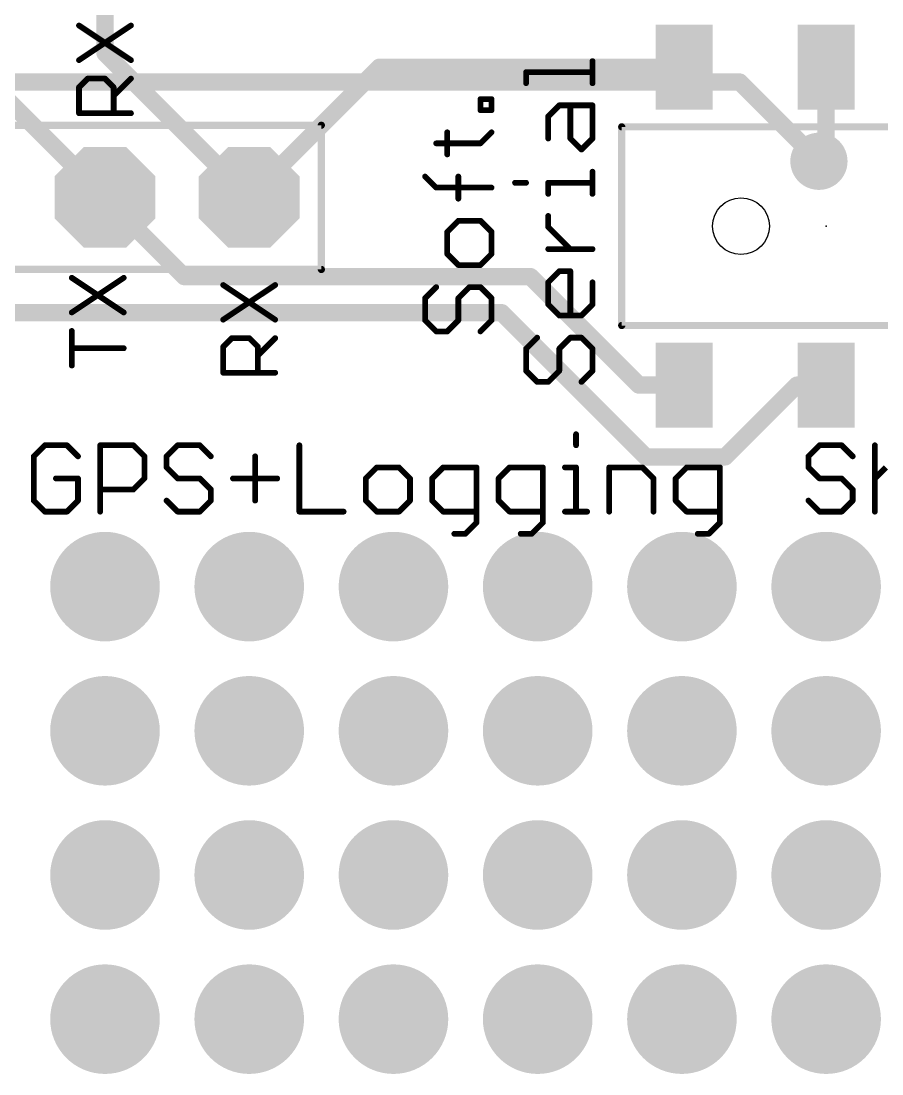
# Model space of a CAD drawing. Extents: x -4.4 to 68.7, y -2.2 to 55.1.
# Drawn here: x 44.24 to 59.4, y 26.97 to 45.52 of the extents above; entities that cross this region are included whole.
import ezdxf

# ---------------------------------------------------------------- set-up
doc = ezdxf.new("R2010")
doc.units = 0
for name, color, linetype in [('1', 12, 'CONTINUOUS'), ('16', 132, 'CONTINUOUS'), ('17', 110, 'CONTINUOUS'), ('18', 110, 'CONTINUOUS'), ('20', 53, 'CONTINUOUS'), ('21', 40, 'CONTINUOUS'), ('23', 53, 'CONTINUOUS'), ('51', 253, 'CONTINUOUS')]:
    doc.layers.add(name, color=color, linetype=linetype)

# ---------------------------------------------------------------- blocks, each defined once
blk = doc.blocks.new('RECT')
blk.add_solid([(-0.5, -0.5), (0.5, -0.5), (-0.5, 0.5), (0.5, 0.5)])
blk = doc.blocks.new('OCTAGONP')
at = {"const_width": 0.5}
blk.add_lwpolyline([(-0.25, -0.1036), (-0.25, 0.1036), (-0.1036, 0.25), (0.1036, 0.25), (0.25, 0.1036), (0.25, -0.1036), (0.1036, -0.25), (-0.1036, -0.25), (-0.25, -0.1036), (-0.25, 0.1036)], dxfattribs=at)
blk = doc.blocks.new('ROUNDV')
at = {"const_width": 0.5}
blk.add_lwpolyline([(0, -0.25, 1), (0, 0.25, 1), (0, -0.25)], format="xyb", dxfattribs=at)

msp = doc.modelspace()

# ---------------------------------------------------------------- linework, layer by layer
at = {"layer": '1', "const_width": 0.3048}
for points in [[(45.72, 44.958), (45.72, 46.99)], [(45.72, 42.418), (41.656, 46.482)], [(48.26, 42.418), (45.72, 44.958)], [(48.26, 42.418), (50.552, 44.71)], [(50.552, 44.71), (55.92, 44.71)], [(58.42, 43.18), (58.42, 44.71)], [(58.293, 43.053), (58.42, 43.18)], [(45.72, 42.418), (47.117, 41.021)], [(47.117, 41.021), (53.213, 41.021)], [(55.124, 39.11), (53.213, 41.021)], [(27.051, 40.386), (52.705, 40.386)], [(52.705, 40.386), (55.245, 37.846)], [(55.92, 39.11), (55.124, 39.11)], [(56.642, 37.846), (57.906, 39.11)], [(57.906, 39.11), (58.42, 39.11)], [(55.245, 37.846), (56.642, 37.846)]]:
    msp.add_lwpolyline(points, dxfattribs=at)
at = {"layer": '1', "const_width": 0.1524}
for points in [[(45.7739, 45.0119, 1), (45.6661, 44.9041)], [(45.6438, 44.958, 1), (45.7962, 44.958)], [(50.552, 44.7862, 1), (50.552, 44.6338)], [(50.6059, 44.6561, 1), (50.4981, 44.7639)], [(55.92, 44.6338, 1), (55.92, 44.7862)], [(58.4962, 44.71, 1), (58.3438, 44.71)], [(58.3438, 43.18, 1), (58.4962, 43.18)], [(58.4739, 43.1261, 1), (58.3661, 43.2339)], [(58.2391, 43.1069, 1), (58.3469, 42.9991)], [(45.7739, 42.4719, 1), (45.6661, 42.3641)], [(45.6661, 42.3641, 1), (45.7739, 42.4719)], [(48.2061, 42.4719, 1), (48.3139, 42.3641)], [(48.2061, 42.3641, 1), (48.3139, 42.4719)], [(47.117, 41.0972, 1), (47.117, 40.9448)], [(47.0631, 40.9671, 1), (47.1709, 41.0749)], [(53.2669, 41.0749, 1), (53.1591, 40.9671)], [(53.213, 40.9448, 1), (53.213, 41.0972)], [(52.7589, 40.4399, 1), (52.6511, 40.3321)], [(52.705, 40.3098, 1), (52.705, 40.4622)], [(55.124, 39.1862, 1), (55.124, 39.0338)], [(55.0701, 39.0561, 1), (55.1779, 39.1639)], [(55.92, 39.0338, 1), (55.92, 39.1862)], [(57.906, 39.1862, 1), (57.906, 39.0338)], [(57.9599, 39.0561, 1), (57.8521, 39.1639)], [(58.42, 39.0338, 1), (58.42, 39.1862)], [(55.245, 37.9222, 1), (55.245, 37.7698)], [(55.1911, 37.7921, 1), (55.2989, 37.8999)], [(56.5881, 37.8999, 1), (56.6959, 37.7921)], [(56.642, 37.7698, 1), (56.642, 37.9222)]]:
    msp.add_lwpolyline(points, format="xyb", dxfattribs=at)
at = {"layer": '16', "const_width": 0.3048}
for points in [[(34.29, 44.45), (56.896, 44.45)], [(56.896, 44.45), (58.293, 43.053)]]:
    msp.add_lwpolyline(points, dxfattribs=at)
at = {"layer": '16', "const_width": 0.1524}
for points in [[(56.9499, 44.5039, 1), (56.8421, 44.3961)], [(56.896, 44.3738, 1), (56.896, 44.5262)], [(58.2391, 42.9991, 1), (58.3469, 43.1069)]]:
    msp.add_lwpolyline(points, format="xyb", dxfattribs=at)
at = {"layer": '20'}
msp.add_circle((56.92, 41.91), 0.5, dxfattribs=at)
at = {"layer": '21'}
for points, const_width in [([(45.262, 44.8353), (46.1772, 45.4454)], 0.1016), ([(45.262, 45.4454), (46.1772, 44.8353)], 0.1016), ([(54.3052, 44.4291), (54.3052, 44.8189)], 0.1016), ([(45.262, 44.3574), (45.4146, 44.5099)], 0.1016), ([(45.4146, 44.5099), (45.7196, 44.5099)], 0.1016), ([(45.7196, 44.5099), (45.8721, 44.3574)], 0.1016), ([(45.8721, 44.2048), (46.1772, 44.5099)], 0.1016), ([(53.1358, 44.4291), (53.1358, 44.624)], 0.1016), ([(53.1358, 44.624), (54.3052, 44.624)], 0.1016), ([(45.262, 43.8998), (45.262, 44.3574)], 0.1016), ([(45.8721, 44.3574), (45.8721, 43.8998)], 0.1016), ([(52.3323, 43.9538), (52.3323, 44.1487)], 0.1016), ([(52.3323, 44.1487), (52.5272, 44.1487)], 0.1016), ([(52.5272, 44.1487), (52.5272, 43.9538)], 0.1016), ([(52.5272, 43.9538), (52.3323, 43.9538)], 0.1016), ([(53.5256, 43.8444), (53.7205, 44.0393)], 0.1016), ([(53.7205, 44.0393), (54.3052, 44.0393)], 0.1016), ([(53.9154, 43.4546), (53.9154, 44.0393)], 0.1016), ([(54.3052, 44.0393), (54.3052, 43.4546)], 0.1016), ([(46.1772, 43.8998), (45.262, 43.8998)], 0.1016), ([(53.5256, 43.4546), (53.5256, 43.8444)], 0.1016), ([(34.29, 43.688), (49.53, 43.688)], 0.127), ([(49.53, 43.688), (49.53, 41.148)], 0.127), ([(51.7476, 43.1742), (51.7476, 43.564)], 0.1016), ([(52.3323, 43.3691), (52.5272, 43.564)], 0.1016), ([(54.82, 40.16), (54.82, 43.66)], 0.127), ([(54.82, 43.66), (62.02, 43.66)], 0.127), ([(51.5527, 43.3691), (52.3323, 43.3691)], 0.1016), ([(54.1103, 43.2597), (53.9154, 43.4546)], 0.1016), ([(54.3052, 43.4546), (54.1103, 43.2597)], 0.1016), ([(54.3052, 42.4801), (54.3052, 42.8699)], 0.1016), ([(51.5527, 42.5895), (51.3578, 42.7844)], 0.1016), ([(51.9425, 42.3946), (51.9425, 42.7844)], 0.1016), ([(52.9409, 42.675), (53.1358, 42.675)], 0.1016), ([(53.5256, 42.4801), (53.5256, 42.675)], 0.1016), ([(53.5256, 42.675), (54.3052, 42.675)], 0.1016), ([(52.5272, 42.5895), (51.5527, 42.5895)], 0.1016), ([(53.5256, 41.8954), (53.5256, 42.0903)], 0.1016), ([(51.9425, 42.0048), (51.7476, 41.8099)], 0.1016), ([(52.3323, 42.0048), (51.9425, 42.0048)], 0.1016), ([(52.5272, 41.8099), (52.3323, 42.0048)], 0.1016), ([(53.9154, 41.5056), (53.5256, 41.8954)], 0.1016), ([(51.7476, 41.8099), (51.7476, 41.4201)], 0.1016), ([(52.5272, 41.4201), (52.5272, 41.8099)], 0.1016), ([(54.3052, 41.5056), (53.5256, 41.5056)], 0.1016), ([(51.7476, 41.4201), (51.9425, 41.2252)], 0.1016), ([(52.3323, 41.2252), (52.5272, 41.4201)], 0.1016), ([(49.53, 41.148), (34.29, 41.148)], 0.127), ([(51.9425, 41.2252), (52.3323, 41.2252)], 0.1016), ([(45.135, 40.3903), (46.0502, 41.0004)], 0.1016), ([(45.135, 41.0004), (46.0502, 40.3903)], 0.1016), ([(53.5256, 40.9209), (53.7205, 41.1158)], 0.1016), ([(53.7205, 41.1158), (53.9154, 41.1158)], 0.1016), ([(53.9154, 41.1158), (53.9154, 40.3362)], 0.1016), ([(47.802, 40.2633), (48.7172, 40.8734)], 0.1016), ([(47.802, 40.8734), (48.7172, 40.2633)], 0.1016), ([(51.5527, 40.8354), (51.3578, 40.6405)], 0.1016), ([(51.9425, 40.6405), (52.1374, 40.8354)], 0.1016), ([(52.1374, 40.8354), (52.3323, 40.8354)], 0.1016), ([(52.3323, 40.8354), (52.5272, 40.6405)], 0.1016), ([(53.5256, 40.5311), (53.5256, 40.9209)], 0.1016), ([(54.3052, 40.9209), (54.3052, 40.5311)], 0.1016), ([(51.3578, 40.6405), (51.3578, 40.2507)], 0.1016), ([(51.9425, 40.2507), (51.9425, 40.6405)], 0.1016), ([(52.5272, 40.6405), (52.5272, 40.2507)], 0.1016), ([(53.7205, 40.3362), (53.5256, 40.5311)], 0.1016), ([(54.3052, 40.5311), (54.1103, 40.3362)], 0.1016), ([(51.3578, 40.2507), (51.5527, 40.0558)], 0.1016), ([(51.7476, 40.0558), (51.9425, 40.2507)], 0.1016), ([(52.5272, 40.2507), (52.3323, 40.0558)], 0.1016), ([(54.1103, 40.3362), (53.7205, 40.3362)], 0.1016), ([(45.135, 39.4548), (45.135, 40.0649)], 0.1016), ([(51.5527, 40.0558), (51.7476, 40.0558)], 0.1016), ([(62.02, 40.16), (54.82, 40.16)], 0.127), ([(47.802, 39.7854), (47.9546, 39.9379)], 0.1016), ([(47.9546, 39.9379), (48.2596, 39.9379)], 0.1016), ([(48.2596, 39.9379), (48.4121, 39.7854)], 0.1016), ([(48.4121, 39.6328), (48.7172, 39.9379)], 0.1016), ([(53.3307, 39.9464), (53.1358, 39.7515)], 0.1016), ([(53.7205, 39.7515), (53.9154, 39.9464)], 0.1016), ([(53.9154, 39.9464), (54.1103, 39.9464)], 0.1016), ([(54.1103, 39.9464), (54.3052, 39.7515)], 0.1016), ([(46.0502, 39.7598), (45.135, 39.7598)], 0.1016), ([(47.802, 39.3278), (47.802, 39.7854)], 0.1016), ([(48.4121, 39.7854), (48.4121, 39.3278)], 0.1016), ([(53.1358, 39.7515), (53.1358, 39.3617)], 0.1016), ([(53.7205, 39.3617), (53.7205, 39.7515)], 0.1016), ([(54.3052, 39.7515), (54.3052, 39.3617)], 0.1016), ([(48.7172, 39.3278), (47.802, 39.3278)], 0.1016), ([(53.1358, 39.3617), (53.3307, 39.1668)], 0.1016), ([(53.5256, 39.1668), (53.7205, 39.3617)], 0.1016), ([(54.3052, 39.3617), (54.1103, 39.1668)], 0.1016), ([(53.3307, 39.1668), (53.5256, 39.1668)], 0.1016), ([(54.0155, 38.2451), (54.0155, 38.0502)], 0.1016), ([(44.6603, 38.0502), (44.4654, 37.8553)], 0.1016), ([(45.0501, 38.0502), (44.6603, 38.0502)], 0.1016), ([(45.245, 37.8553), (45.0501, 38.0502)], 0.1016), ([(45.6348, 36.8808), (45.6348, 38.0502)], 0.1016), ([(45.6348, 38.0502), (46.2195, 38.0502)], 0.1016), ([(46.2195, 38.0502), (46.4144, 37.8553)], 0.1016), ([(46.9991, 38.0502), (46.8042, 37.8553)], 0.1016), ([(47.3889, 38.0502), (46.9991, 38.0502)], 0.1016), ([(47.5838, 37.8553), (47.3889, 38.0502)], 0.1016), ([(49.143, 38.0502), (49.143, 36.8808)], 0.1016), ([(58.3033, 38.0502), (58.1084, 37.8553)], 0.1016), ([(58.6931, 38.0502), (58.3033, 38.0502)], 0.1016), ([(58.888, 37.8553), (58.6931, 38.0502)], 0.1016), ([(59.2778, 38.0502), (59.2778, 36.8808)], 0.1016), ([(44.4654, 37.8553), (44.4654, 37.0757)], 0.1016), ([(46.4144, 37.8553), (46.4144, 37.4655)], 0.1016), ([(46.8042, 37.8553), (46.8042, 37.6604)], 0.1016), ([(48.3634, 37.8553), (48.3634, 37.0757)], 0.1016), ([(58.1084, 37.8553), (58.1084, 37.6604)], 0.1016), ([(46.8042, 37.6604), (46.9991, 37.4655)], 0.1016), ([(50.5073, 37.6604), (50.3124, 37.4655)], 0.1016), ([(50.8971, 37.6604), (50.5073, 37.6604)], 0.1016), ([(51.092, 37.4655), (50.8971, 37.6604)], 0.1016), ([(51.6767, 37.6604), (51.4818, 37.4655)], 0.1016), ([(52.2614, 37.6604), (51.6767, 37.6604)], 0.1016), ([(52.2614, 36.6859), (52.2614, 37.6604)], 0.1016), ([(52.8461, 37.6604), (52.6512, 37.4655)], 0.1016), ([(53.4308, 37.6604), (52.8461, 37.6604)], 0.1016), ([(53.4308, 36.6859), (53.4308, 37.6604)], 0.1016), ([(53.8206, 37.6604), (54.0155, 37.6604)], 0.1016), ([(54.0155, 37.6604), (54.0155, 36.8808)], 0.1016), ([(54.6002, 36.8808), (54.6002, 37.6604)], 0.1016), ([(54.6002, 37.6604), (55.1849, 37.6604)], 0.1016), ([(55.1849, 37.6604), (55.3798, 37.4655)], 0.1016), ([(55.9645, 37.6604), (55.7696, 37.4655)], 0.1016), ([(56.5492, 37.6604), (55.9645, 37.6604)], 0.1016), ([(56.5492, 36.6859), (56.5492, 37.6604)], 0.1016), ([(58.1084, 37.6604), (58.3033, 37.4655)], 0.1016), ([(59.2778, 37.4655), (59.4727, 37.6604)], 0.1016), ([(45.245, 37.4655), (44.8552, 37.4655)], 0.1016), ([(45.245, 37.0757), (45.245, 37.4655)], 0.1016), ([(46.4144, 37.4655), (46.2195, 37.2706)], 0.1016), ([(46.9991, 37.4655), (47.3889, 37.4655)], 0.1016), ([(47.3889, 37.4655), (47.5838, 37.2706)], 0.1016), ([(47.9736, 37.4655), (48.7532, 37.4655)], 0.1016), ([(50.3124, 37.4655), (50.3124, 37.0757)], 0.1016), ([(51.092, 37.0757), (51.092, 37.4655)], 0.1016), ([(51.4818, 37.4655), (51.4818, 37.0757)], 0.1016), ([(52.6512, 37.4655), (52.6512, 37.0757)], 0.1016), ([(55.3798, 37.4655), (55.3798, 36.8808)], 0.1016), ([(55.7696, 37.4655), (55.7696, 37.0757)], 0.1016), ([(58.3033, 37.4655), (58.6931, 37.4655)], 0.1016), ([(58.6931, 37.4655), (58.888, 37.2706)], 0.1016), ([(46.2195, 37.2706), (45.6348, 37.2706)], 0.1016), ([(47.5838, 37.2706), (47.5838, 37.0757)], 0.1016), ([(58.888, 37.2706), (58.888, 37.0757)], 0.1016), ([(44.4654, 37.0757), (44.6603, 36.8808)], 0.1016), ([(45.0501, 36.8808), (45.245, 37.0757)], 0.1016), ([(46.9991, 36.8808), (46.8042, 37.0757)], 0.1016), ([(47.5838, 37.0757), (47.3889, 36.8808)], 0.1016), ([(50.3124, 37.0757), (50.5073, 36.8808)], 0.1016), ([(50.8971, 36.8808), (51.092, 37.0757)], 0.1016), ([(51.4818, 37.0757), (51.6767, 36.8808)], 0.1016), ([(52.6512, 37.0757), (52.8461, 36.8808)], 0.1016), ([(55.7696, 37.0757), (55.9645, 36.8808)], 0.1016), ([(58.3033, 36.8808), (58.1084, 37.0757)], 0.1016), ([(58.888, 37.0757), (58.6931, 36.8808)], 0.1016), ([(44.6603, 36.8808), (45.0501, 36.8808)], 0.1016), ([(47.3889, 36.8808), (46.9991, 36.8808)], 0.1016), ([(49.143, 36.8808), (49.9226, 36.8808)], 0.1016), ([(50.5073, 36.8808), (50.8971, 36.8808)], 0.1016), ([(51.6767, 36.8808), (52.2614, 36.8808)], 0.1016), ([(52.8461, 36.8808), (53.4308, 36.8808)], 0.1016), ([(53.8206, 36.8808), (54.2104, 36.8808)], 0.1016), ([(55.9645, 36.8808), (56.5492, 36.8808)], 0.1016), ([(58.6931, 36.8808), (58.3033, 36.8808)], 0.1016), ([(52.0665, 36.491), (52.2614, 36.6859)], 0.1016), ([(53.2359, 36.491), (53.4308, 36.6859)], 0.1016), ([(56.3543, 36.491), (56.5492, 36.6859)], 0.1016), ([(51.8716, 36.491), (52.0665, 36.491)], 0.1016), ([(53.041, 36.491), (53.2359, 36.491)], 0.1016), ([(56.1594, 36.491), (56.3543, 36.491)], 0.1016)]:
    msp.add_lwpolyline(points, dxfattribs=dict(at, const_width=const_width))
for points, const_width in [([(45.2761, 45.4665, 1), (45.2479, 45.4243)], 0.0508), ([(46.1913, 45.4243, 1), (46.1631, 45.4665)], 0.0508), ([(45.2479, 44.8564, 1), (45.2761, 44.8141)], 0.0508), ([(46.1631, 44.8141, 1), (46.1913, 44.8564)], 0.0508), ([(54.3306, 44.8189, 1), (54.2798, 44.8189)], 0.0508), ([(45.4146, 44.5353, 1), (45.4146, 44.4845)], 0.0508), ([(45.4325, 44.4919, 1), (45.3966, 44.5278)], 0.0508), ([(45.7376, 44.5278, 1), (45.7016, 44.4919)], 0.0508), ([(45.7196, 44.4845, 1), (45.7196, 44.5353)], 0.0508), ([(46.1952, 44.4919, 1), (46.1592, 44.5278)], 0.0508), ([(53.1612, 44.624, 1), (53.1104, 44.624)], 0.0508), ([(53.1358, 44.6494, 1), (53.1358, 44.5986)], 0.0508), ([(54.3052, 44.5986, 1), (54.3052, 44.6494)], 0.0508), ([(45.2874, 44.3574, 1), (45.2366, 44.3574)], 0.0508), ([(45.2441, 44.3753, 1), (45.28, 44.3394)], 0.0508), ([(45.8975, 44.3574, 1), (45.8467, 44.3574)], 0.0508), ([(45.8542, 44.3394, 1), (45.8901, 44.3753)], 0.0508), ([(53.1104, 44.4291, 1), (53.1612, 44.4291)], 0.0508), ([(54.2798, 44.4291, 1), (54.3306, 44.4291)], 0.0508), ([(45.8542, 44.2228, 1), (45.8901, 44.1869)], 0.0508), ([(52.3577, 44.1487, 1), (52.3069, 44.1487)], 0.0508), ([(52.3323, 44.1741, 1), (52.3323, 44.1233)], 0.0508), ([(52.5526, 44.1487, 1), (52.5018, 44.1487)], 0.0508), ([(52.5272, 44.1233, 1), (52.5272, 44.1741)], 0.0508), ([(52.3323, 43.9792, 1), (52.3323, 43.9284)], 0.0508), ([(52.3069, 43.9538, 1), (52.3577, 43.9538)], 0.0508), ([(52.5018, 43.9538, 1), (52.5526, 43.9538)], 0.0508), ([(52.5272, 43.9284, 1), (52.5272, 43.9792)], 0.0508), ([(53.7205, 44.0647, 1), (53.7205, 44.0139)], 0.0508), ([(53.7385, 44.0213, 1), (53.7025, 44.0572)], 0.0508), ([(53.9408, 44.0393, 1), (53.89, 44.0393)], 0.0508), ([(54.3306, 44.0393, 1), (54.2798, 44.0393)], 0.0508), ([(54.3052, 44.0139, 1), (54.3052, 44.0647)], 0.0508), ([(45.262, 43.9252, 1), (45.262, 43.8744)], 0.0508), ([(45.2366, 43.8998, 1), (45.2874, 43.8998)], 0.0508), ([(45.8467, 43.8998, 1), (45.8975, 43.8998)], 0.0508), ([(46.1772, 43.8744, 1), (46.1772, 43.9252)], 0.0508), ([(53.551, 43.8444, 1), (53.5002, 43.8444)], 0.0508), ([(53.5076, 43.8623, 1), (53.5436, 43.8264)], 0.0508), ([(49.5618, 43.688, 1), (49.4982, 43.688)], 0.0635), ([(49.53, 43.6563, 1), (49.53, 43.7198)], 0.0635), ([(51.773, 43.564, 1), (51.7222, 43.564)], 0.0508), ([(52.5452, 43.546, 1), (52.5092, 43.5819)], 0.0508), ([(54.82, 43.6918, 1), (54.82, 43.6283)], 0.0635), ([(54.8518, 43.66, 1), (54.7882, 43.66)], 0.0635), ([(51.5527, 43.3945, 1), (51.5527, 43.3437)], 0.0508), ([(52.3143, 43.387, 1), (52.3503, 43.3511)], 0.0508), ([(52.3323, 43.3437, 1), (52.3323, 43.3945)], 0.0508), ([(53.5002, 43.4546, 1), (53.551, 43.4546)], 0.0508), ([(53.9334, 43.4725, 1), (53.8974, 43.4366)], 0.0508), ([(53.89, 43.4546, 1), (53.9408, 43.4546)], 0.0508), ([(54.2798, 43.4546, 1), (54.3306, 43.4546)], 0.0508), ([(54.3232, 43.4366, 1), (54.2872, 43.4725)], 0.0508), ([(54.0923, 43.2776, 1), (54.1283, 43.2417)], 0.0508), ([(54.0923, 43.2417, 1), (54.1283, 43.2776)], 0.0508), ([(51.7222, 43.1742, 1), (51.773, 43.1742)], 0.0508), ([(54.3306, 42.8699, 1), (54.2798, 42.8699)], 0.0508), ([(51.3758, 42.8024, 1), (51.3398, 42.7664)], 0.0508), ([(51.9679, 42.7844, 1), (51.9171, 42.7844)], 0.0508), ([(52.9409, 42.7004, 1), (52.9409, 42.6496)], 0.0508), ([(53.1358, 42.6496, 1), (53.1358, 42.7004)], 0.0508), ([(53.551, 42.675, 1), (53.5002, 42.675)], 0.0508), ([(53.5256, 42.7004, 1), (53.5256, 42.6496)], 0.0508), ([(54.3052, 42.6496, 1), (54.3052, 42.7004)], 0.0508), ([(51.5527, 42.6149, 1), (51.5527, 42.5641)], 0.0508), ([(51.5347, 42.5715, 1), (51.5707, 42.6075)], 0.0508), ([(52.5272, 42.5641, 1), (52.5272, 42.6149)], 0.0508), ([(53.5002, 42.4801, 1), (53.551, 42.4801)], 0.0508), ([(54.2798, 42.4801, 1), (54.3306, 42.4801)], 0.0508), ([(51.9171, 42.3946, 1), (51.9679, 42.3946)], 0.0508), ([(53.551, 42.0903, 1), (53.5002, 42.0903)], 0.0508), ([(51.9425, 42.0302, 1), (51.9425, 41.9794)], 0.0508), ([(51.9605, 41.9868, 1), (51.9245, 42.0228)], 0.0508), ([(52.3503, 42.0228, 1), (52.3143, 41.9868)], 0.0508), ([(52.3323, 41.9794, 1), (52.3323, 42.0302)], 0.0508), ([(53.5436, 41.9134, 1), (53.5076, 41.8774)], 0.0508), ([(53.5002, 41.8954, 1), (53.551, 41.8954)], 0.0508), ([(51.7296, 41.8279, 1), (51.7656, 41.7919)], 0.0508), ([(51.773, 41.8099, 1), (51.7222, 41.8099)], 0.0508), ([(52.5526, 41.8099, 1), (52.5018, 41.8099)], 0.0508), ([(52.5092, 41.7919, 1), (52.5452, 41.8279)], 0.0508), ([(53.5256, 41.531, 1), (53.5256, 41.4802)], 0.0508), ([(54.3052, 41.4802, 1), (54.3052, 41.531)], 0.0508), ([(51.7656, 41.4381, 1), (51.7296, 41.4021)], 0.0508), ([(51.7222, 41.4201, 1), (51.773, 41.4201)], 0.0508), ([(52.5018, 41.4201, 1), (52.5526, 41.4201)], 0.0508), ([(52.5452, 41.4021, 1), (52.5092, 41.4381)], 0.0508), ([(53.8974, 41.4876, 1), (53.9334, 41.5236)], 0.0508), ([(49.4982, 41.148, 1), (49.5618, 41.148)], 0.0635), ([(49.53, 41.1163, 1), (49.53, 41.1798)], 0.0635), ([(51.9425, 41.2506, 1), (51.9425, 41.1998)], 0.0508), ([(51.9245, 41.2072, 1), (51.9605, 41.2432)], 0.0508), ([(52.3143, 41.2432, 1), (52.3503, 41.2072)], 0.0508), ([(52.3323, 41.1998, 1), (52.3323, 41.2506)], 0.0508), ([(45.1491, 41.0215, 1), (45.1209, 40.9793)], 0.0508), ([(46.0643, 40.9793, 1), (46.0361, 41.0215)], 0.0508), ([(53.7205, 41.1412, 1), (53.7205, 41.0904)], 0.0508), ([(53.7385, 41.0978, 1), (53.7025, 41.1338)], 0.0508), ([(53.9408, 41.1158, 1), (53.89, 41.1158)], 0.0508), ([(53.9154, 41.0904, 1), (53.9154, 41.1412)], 0.0508), ([(47.8161, 40.8945, 1), (47.7879, 40.8523)], 0.0508), ([(48.7313, 40.8523, 1), (48.7031, 40.8945)], 0.0508), ([(51.5707, 40.8174, 1), (51.5347, 40.8534)], 0.0508), ([(52.1374, 40.8608, 1), (52.1374, 40.81)], 0.0508), ([(52.1554, 40.8174, 1), (52.1194, 40.8534)], 0.0508), ([(52.3503, 40.8534, 1), (52.3143, 40.8174)], 0.0508), ([(52.3323, 40.81, 1), (52.3323, 40.8608)], 0.0508), ([(53.5076, 40.9389, 1), (53.5436, 40.9029)], 0.0508), ([(53.551, 40.9209, 1), (53.5002, 40.9209)], 0.0508), ([(54.3306, 40.9209, 1), (54.2798, 40.9209)], 0.0508), ([(51.3398, 40.6585, 1), (51.3758, 40.6225)], 0.0508), ([(51.3832, 40.6405, 1), (51.3324, 40.6405)], 0.0508), ([(51.9245, 40.6585, 1), (51.9605, 40.6225)], 0.0508), ([(51.9679, 40.6405, 1), (51.9171, 40.6405)], 0.0508), ([(52.5526, 40.6405, 1), (52.5018, 40.6405)], 0.0508), ([(52.5092, 40.6225, 1), (52.5452, 40.6585)], 0.0508), ([(45.1209, 40.4114, 1), (45.1491, 40.3691)], 0.0508), ([(46.0361, 40.3691, 1), (46.0643, 40.4114)], 0.0508), ([(53.5436, 40.5491, 1), (53.5076, 40.5131)], 0.0508), ([(53.5002, 40.5311, 1), (53.551, 40.5311)], 0.0508), ([(54.2798, 40.5311, 1), (54.3306, 40.5311)], 0.0508), ([(54.3232, 40.5131, 1), (54.2872, 40.5491)], 0.0508), ([(47.7879, 40.2844, 1), (47.8161, 40.2421)], 0.0508), ([(48.7031, 40.2421, 1), (48.7313, 40.2844)], 0.0508), ([(51.3758, 40.2687, 1), (51.3398, 40.2327)], 0.0508), ([(51.3324, 40.2507, 1), (51.3832, 40.2507)], 0.0508), ([(51.9171, 40.2507, 1), (51.9679, 40.2507)], 0.0508), ([(51.9605, 40.2327, 1), (51.9245, 40.2687)], 0.0508), ([(52.5018, 40.2507, 1), (52.5526, 40.2507)], 0.0508), ([(52.5452, 40.2327, 1), (52.5092, 40.2687)], 0.0508), ([(53.7205, 40.3616, 1), (53.7205, 40.3108)], 0.0508), ([(53.7025, 40.3182, 1), (53.7385, 40.3542)], 0.0508), ([(53.89, 40.3362, 1), (53.9408, 40.3362)], 0.0508), ([(54.0923, 40.3542, 1), (54.1283, 40.3182)], 0.0508), ([(54.1103, 40.3108, 1), (54.1103, 40.3616)], 0.0508), ([(45.1604, 40.0649, 1), (45.1096, 40.0649)], 0.0508), ([(51.5527, 40.0812, 1), (51.5527, 40.0304)], 0.0508), ([(51.5347, 40.0378, 1), (51.5707, 40.0738)], 0.0508), ([(51.7296, 40.0738, 1), (51.7656, 40.0378)], 0.0508), ([(51.7476, 40.0304, 1), (51.7476, 40.0812)], 0.0508), ([(52.3143, 40.0738, 1), (52.3503, 40.0378)], 0.0508), ([(54.82, 40.1918, 1), (54.82, 40.1283)], 0.0635), ([(54.7882, 40.16, 1), (54.8518, 40.16)], 0.0635), ([(47.9546, 39.9633, 1), (47.9546, 39.9125)], 0.0508), ([(47.9725, 39.9199, 1), (47.9366, 39.9558)], 0.0508), ([(48.2776, 39.9558, 1), (48.2416, 39.9199)], 0.0508), ([(48.2596, 39.9125, 1), (48.2596, 39.9633)], 0.0508), ([(48.7352, 39.9199, 1), (48.6992, 39.9558)], 0.0508), ([(53.3487, 39.9284, 1), (53.3127, 39.9644)], 0.0508), ([(53.9154, 39.9718, 1), (53.9154, 39.921)], 0.0508), ([(53.9334, 39.9284, 1), (53.8974, 39.9644)], 0.0508), ([(54.1283, 39.9644, 1), (54.0923, 39.9284)], 0.0508), ([(54.1103, 39.921, 1), (54.1103, 39.9718)], 0.0508), ([(45.135, 39.7852, 1), (45.135, 39.7344)], 0.0508), ([(46.0502, 39.7344, 1), (46.0502, 39.7852)], 0.0508), ([(47.8274, 39.7854, 1), (47.7766, 39.7854)], 0.0508), ([(47.7841, 39.8033, 1), (47.82, 39.7674)], 0.0508), ([(48.4375, 39.7854, 1), (48.3867, 39.7854)], 0.0508), ([(48.3942, 39.7674, 1), (48.4301, 39.8033)], 0.0508), ([(53.1178, 39.7695, 1), (53.1538, 39.7335)], 0.0508), ([(53.1612, 39.7515, 1), (53.1104, 39.7515)], 0.0508), ([(53.7025, 39.7695, 1), (53.7385, 39.7335)], 0.0508), ([(53.7459, 39.7515, 1), (53.6951, 39.7515)], 0.0508), ([(54.3306, 39.7515, 1), (54.2798, 39.7515)], 0.0508), ([(54.2872, 39.7335, 1), (54.3232, 39.7695)], 0.0508), ([(48.3942, 39.6508, 1), (48.4301, 39.6149)], 0.0508), ([(45.1096, 39.4548, 1), (45.1604, 39.4548)], 0.0508), ([(47.802, 39.3532, 1), (47.802, 39.3024)], 0.0508), ([(47.7766, 39.3278, 1), (47.8274, 39.3278)], 0.0508), ([(48.3867, 39.3278, 1), (48.4375, 39.3278)], 0.0508), ([(48.7172, 39.3024, 1), (48.7172, 39.3532)], 0.0508), ([(53.1538, 39.3797, 1), (53.1178, 39.3437)], 0.0508), ([(53.1104, 39.3617, 1), (53.1612, 39.3617)], 0.0508), ([(53.6951, 39.3617, 1), (53.7459, 39.3617)], 0.0508), ([(53.7385, 39.3437, 1), (53.7025, 39.3797)], 0.0508), ([(54.2798, 39.3617, 1), (54.3306, 39.3617)], 0.0508), ([(54.3232, 39.3437, 1), (54.2872, 39.3797)], 0.0508), ([(53.3307, 39.1922, 1), (53.3307, 39.1414)], 0.0508), ([(53.3127, 39.1488, 1), (53.3487, 39.1848)], 0.0508), ([(53.5076, 39.1848, 1), (53.5436, 39.1488)], 0.0508), ([(53.5256, 39.1414, 1), (53.5256, 39.1922)], 0.0508), ([(54.0923, 39.1848, 1), (54.1283, 39.1488)], 0.0508), ([(54.0409, 38.2451, 1), (53.9901, 38.2451)], 0.0508), ([(44.6603, 38.0756, 1), (44.6603, 38.0248)], 0.0508), ([(44.6783, 38.0322, 1), (44.6424, 38.0682)], 0.0508), ([(45.0681, 38.0682, 1), (45.0322, 38.0322)], 0.0508), ([(45.0501, 38.0248, 1), (45.0501, 38.0756)], 0.0508), ([(45.6602, 38.0502, 1), (45.6094, 38.0502)], 0.0508), ([(45.6348, 38.0756, 1), (45.6348, 38.0248)], 0.0508), ([(46.2375, 38.0682, 1), (46.2016, 38.0322)], 0.0508), ([(46.2195, 38.0248, 1), (46.2195, 38.0756)], 0.0508), ([(46.9991, 38.0756, 1), (46.9991, 38.0248)], 0.0508), ([(47.0171, 38.0322, 1), (46.9812, 38.0682)], 0.0508), ([(47.4069, 38.0682, 1), (47.371, 38.0322)], 0.0508), ([(47.3889, 38.0248, 1), (47.3889, 38.0756)], 0.0508), ([(49.1684, 38.0502, 1), (49.1176, 38.0502)], 0.0508), ([(53.9901, 38.0502, 1), (54.0409, 38.0502)], 0.0508), ([(58.3033, 38.0756, 1), (58.3033, 38.0248)], 0.0508), ([(58.3213, 38.0322, 1), (58.2853, 38.0682)], 0.0508), ([(58.7111, 38.0682, 1), (58.6751, 38.0322)], 0.0508), ([(58.6931, 38.0248, 1), (58.6931, 38.0756)], 0.0508), ([(59.3032, 38.0502, 1), (59.2524, 38.0502)], 0.0508), ([(44.4908, 37.8553, 1), (44.44, 37.8553)], 0.0508), ([(44.4475, 37.8733, 1), (44.4834, 37.8373)], 0.0508), ([(45.2271, 37.8373, 1), (45.263, 37.8733)], 0.0508), ([(46.4398, 37.8553, 1), (46.389, 37.8553)], 0.0508), ([(46.3965, 37.8373, 1), (46.4324, 37.8733)], 0.0508), ([(46.8296, 37.8553, 1), (46.7788, 37.8553)], 0.0508), ([(46.7863, 37.8733, 1), (46.8222, 37.8373)], 0.0508), ([(47.5659, 37.8373, 1), (47.6018, 37.8733)], 0.0508), ([(48.3888, 37.8553, 1), (48.338, 37.8553)], 0.0508), ([(58.0904, 37.8733, 1), (58.1264, 37.8373)], 0.0508), ([(58.1338, 37.8553, 1), (58.083, 37.8553)], 0.0508), ([(58.87, 37.8373, 1), (58.906, 37.8733)], 0.0508), ([(46.8222, 37.6784, 1), (46.7863, 37.6424)], 0.0508), ([(46.7788, 37.6604, 1), (46.8296, 37.6604)], 0.0508), ([(50.5073, 37.6858, 1), (50.5073, 37.635)], 0.0508), ([(50.5253, 37.6424, 1), (50.4894, 37.6784)], 0.0508), ([(50.9151, 37.6784, 1), (50.8792, 37.6424)], 0.0508), ([(50.8971, 37.635, 1), (50.8971, 37.6858)], 0.0508), ([(51.6767, 37.6858, 1), (51.6767, 37.635)], 0.0508), ([(51.6947, 37.6424, 1), (51.6588, 37.6784)], 0.0508), ([(52.2868, 37.6604, 1), (52.236, 37.6604)], 0.0508), ([(52.2614, 37.635, 1), (52.2614, 37.6858)], 0.0508), ([(52.8461, 37.6858, 1), (52.8461, 37.635)], 0.0508), ([(52.8641, 37.6424, 1), (52.8282, 37.6784)], 0.0508), ([(53.4562, 37.6604, 1), (53.4054, 37.6604)], 0.0508), ([(53.4308, 37.635, 1), (53.4308, 37.6858)], 0.0508), ([(53.8206, 37.6858, 1), (53.8206, 37.635)], 0.0508), ([(54.0409, 37.6604, 1), (53.9901, 37.6604)], 0.0508), ([(54.0155, 37.635, 1), (54.0155, 37.6858)], 0.0508), ([(54.6256, 37.6604, 1), (54.5748, 37.6604)], 0.0508), ([(54.6002, 37.6858, 1), (54.6002, 37.635)], 0.0508), ([(55.2029, 37.6784, 1), (55.167, 37.6424)], 0.0508), ([(55.1849, 37.635, 1), (55.1849, 37.6858)], 0.0508), ([(55.9645, 37.6858, 1), (55.9645, 37.635)], 0.0508), ([(55.9825, 37.6424, 1), (55.9465, 37.6784)], 0.0508), ([(56.5746, 37.6604, 1), (56.5238, 37.6604)], 0.0508), ([(56.5492, 37.635, 1), (56.5492, 37.6858)], 0.0508), ([(58.1264, 37.6784, 1), (58.0904, 37.6424)], 0.0508), ([(58.083, 37.6604, 1), (58.1338, 37.6604)], 0.0508), ([(44.8552, 37.4909, 1), (44.8552, 37.4401)], 0.0508), ([(45.2704, 37.4655, 1), (45.2196, 37.4655)], 0.0508), ([(45.245, 37.4401, 1), (45.245, 37.4909)], 0.0508), ([(46.389, 37.4655, 1), (46.4398, 37.4655)], 0.0508), ([(46.4324, 37.4475, 1), (46.3965, 37.4835)], 0.0508), ([(46.9991, 37.4909, 1), (46.9991, 37.4401)], 0.0508), ([(46.9812, 37.4475, 1), (47.0171, 37.4835)], 0.0508), ([(47.4069, 37.4835, 1), (47.371, 37.4475)], 0.0508), ([(47.3889, 37.4401, 1), (47.3889, 37.4909)], 0.0508), ([(47.9736, 37.4909, 1), (47.9736, 37.4401)], 0.0508), ([(48.7532, 37.4401, 1), (48.7532, 37.4909)], 0.0508), ([(50.3378, 37.4655, 1), (50.287, 37.4655)], 0.0508), ([(50.2945, 37.4835, 1), (50.3304, 37.4475)], 0.0508), ([(51.1174, 37.4655, 1), (51.0666, 37.4655)], 0.0508), ([(51.0741, 37.4475, 1), (51.11, 37.4835)], 0.0508), ([(51.5072, 37.4655, 1), (51.4564, 37.4655)], 0.0508), ([(51.4639, 37.4835, 1), (51.4998, 37.4475)], 0.0508), ([(52.6766, 37.4655, 1), (52.6258, 37.4655)], 0.0508), ([(52.6333, 37.4835, 1), (52.6692, 37.4475)], 0.0508), ([(55.4052, 37.4655, 1), (55.3544, 37.4655)], 0.0508), ([(55.3619, 37.4475, 1), (55.3978, 37.4835)], 0.0508), ([(55.795, 37.4655, 1), (55.7442, 37.4655)], 0.0508), ([(55.7517, 37.4835, 1), (55.7876, 37.4475)], 0.0508), ([(58.3033, 37.4909, 1), (58.3033, 37.4401)], 0.0508), ([(58.2853, 37.4475, 1), (58.3213, 37.4835)], 0.0508), ([(58.7111, 37.4835, 1), (58.6751, 37.4475)], 0.0508), ([(58.6931, 37.4401, 1), (58.6931, 37.4909)], 0.0508), ([(59.2598, 37.4835, 1), (59.2958, 37.4475)], 0.0508), ([(45.6348, 37.296, 1), (45.6348, 37.2452)], 0.0508), ([(46.2016, 37.2886, 1), (46.2375, 37.2526)], 0.0508), ([(46.2195, 37.2452, 1), (46.2195, 37.296)], 0.0508), ([(47.6092, 37.2706, 1), (47.5584, 37.2706)], 0.0508), ([(47.5659, 37.2526, 1), (47.6018, 37.2886)], 0.0508), ([(58.9134, 37.2706, 1), (58.8626, 37.2706)], 0.0508), ([(58.87, 37.2526, 1), (58.906, 37.2886)], 0.0508), ([(44.4834, 37.0937, 1), (44.4475, 37.0577)], 0.0508), ([(44.44, 37.0757, 1), (44.4908, 37.0757)], 0.0508), ([(45.2196, 37.0757, 1), (45.2704, 37.0757)], 0.0508), ([(45.263, 37.0577, 1), (45.2271, 37.0937)], 0.0508), ([(46.8222, 37.0937, 1), (46.7863, 37.0577)], 0.0508), ([(47.5584, 37.0757, 1), (47.6092, 37.0757)], 0.0508), ([(47.6018, 37.0577, 1), (47.5659, 37.0937)], 0.0508), ([(48.338, 37.0757, 1), (48.3888, 37.0757)], 0.0508), ([(50.3304, 37.0937, 1), (50.2945, 37.0577)], 0.0508), ([(50.287, 37.0757, 1), (50.3378, 37.0757)], 0.0508), ([(51.0666, 37.0757, 1), (51.1174, 37.0757)], 0.0508), ([(51.11, 37.0577, 1), (51.0741, 37.0937)], 0.0508), ([(51.4998, 37.0937, 1), (51.4639, 37.0577)], 0.0508), ([(51.4564, 37.0757, 1), (51.5072, 37.0757)], 0.0508), ([(52.6692, 37.0937, 1), (52.6333, 37.0577)], 0.0508), ([(52.6258, 37.0757, 1), (52.6766, 37.0757)], 0.0508), ([(55.7876, 37.0937, 1), (55.7517, 37.0577)], 0.0508), ([(55.7442, 37.0757, 1), (55.795, 37.0757)], 0.0508), ([(58.1264, 37.0937, 1), (58.0904, 37.0577)], 0.0508), ([(58.8626, 37.0757, 1), (58.9134, 37.0757)], 0.0508), ([(58.906, 37.0577, 1), (58.87, 37.0937)], 0.0508), ([(44.6603, 36.9062, 1), (44.6603, 36.8554)], 0.0508), ([(44.6424, 36.8628, 1), (44.6783, 36.8988)], 0.0508), ([(45.0322, 36.8988, 1), (45.0681, 36.8628)], 0.0508), ([(45.0501, 36.8554, 1), (45.0501, 36.9062)], 0.0508), ([(46.9991, 36.9062, 1), (46.9991, 36.8554)], 0.0508), ([(46.9812, 36.8628, 1), (47.0171, 36.8988)], 0.0508), ([(47.371, 36.8988, 1), (47.4069, 36.8628)], 0.0508), ([(47.3889, 36.8554, 1), (47.3889, 36.9062)], 0.0508), ([(49.143, 36.9062, 1), (49.143, 36.8554)], 0.0508), ([(49.9226, 36.8554, 1), (49.9226, 36.9062)], 0.0508), ([(50.5073, 36.9062, 1), (50.5073, 36.8554)], 0.0508), ([(50.4894, 36.8628, 1), (50.5253, 36.8988)], 0.0508), ([(50.8792, 36.8988, 1), (50.9151, 36.8628)], 0.0508), ([(50.8971, 36.8554, 1), (50.8971, 36.9062)], 0.0508), ([(51.6767, 36.9062, 1), (51.6767, 36.8554)], 0.0508), ([(51.6588, 36.8628, 1), (51.6947, 36.8988)], 0.0508), ([(52.2614, 36.8554, 1), (52.2614, 36.9062)], 0.0508), ([(52.8461, 36.9062, 1), (52.8461, 36.8554)], 0.0508), ([(52.8282, 36.8628, 1), (52.8641, 36.8988)], 0.0508), ([(53.4308, 36.8554, 1), (53.4308, 36.9062)], 0.0508), ([(53.8206, 36.9062, 1), (53.8206, 36.8554)], 0.0508), ([(54.2104, 36.8554, 1), (54.2104, 36.9062)], 0.0508), ([(55.9645, 36.9062, 1), (55.9645, 36.8554)], 0.0508), ([(55.9465, 36.8628, 1), (55.9825, 36.8988)], 0.0508), ([(56.5492, 36.8554, 1), (56.5492, 36.9062)], 0.0508), ([(58.3033, 36.9062, 1), (58.3033, 36.8554)], 0.0508), ([(58.2853, 36.8628, 1), (58.3213, 36.8988)], 0.0508), ([(58.6751, 36.8988, 1), (58.7111, 36.8628)], 0.0508), ([(58.6931, 36.8554, 1), (58.6931, 36.9062)], 0.0508), ([(45.6094, 36.8808, 1), (45.6602, 36.8808)], 0.0508), ([(49.1176, 36.8808, 1), (49.1684, 36.8808)], 0.0508), ([(52.2794, 36.6679, 1), (52.2435, 36.7039)], 0.0508), ([(53.4488, 36.6679, 1), (53.4129, 36.7039)], 0.0508), ([(53.9901, 36.8808, 1), (54.0409, 36.8808)], 0.0508), ([(54.5748, 36.8808, 1), (54.6256, 36.8808)], 0.0508), ([(55.3544, 36.8808, 1), (55.4052, 36.8808)], 0.0508), ([(56.5672, 36.6679, 1), (56.5312, 36.7039)], 0.0508), ([(59.2524, 36.8808, 1), (59.3032, 36.8808)], 0.0508), ([(51.8716, 36.5164, 1), (51.8716, 36.4656)], 0.0508), ([(52.0665, 36.4656, 1), (52.0665, 36.5164)], 0.0508), ([(52.236, 36.6859, 1), (52.2868, 36.6859)], 0.0508), ([(53.041, 36.5164, 1), (53.041, 36.4656)], 0.0508), ([(53.2359, 36.4656, 1), (53.2359, 36.5164)], 0.0508), ([(53.4054, 36.6859, 1), (53.4562, 36.6859)], 0.0508), ([(56.1594, 36.5164, 1), (56.1594, 36.4656)], 0.0508), ([(56.3543, 36.4656, 1), (56.3543, 36.5164)], 0.0508), ([(56.5238, 36.6859, 1), (56.5746, 36.6859)], 0.0508), ([(52.0486, 36.509, 1), (52.0845, 36.473)], 0.0508), ([(53.218, 36.509, 1), (53.2539, 36.473)], 0.0508), ([(56.3363, 36.509, 1), (56.3723, 36.473)], 0.0508)]:
    msp.add_lwpolyline(points, format="xyb", dxfattribs=dict(at, const_width=const_width))
at = {"layer": '23'}
msp.add_point((58.42, 41.91), dxfattribs=at)

# ---------------------------------------------------------------- block references
at = {"layer": '1', "yscale": 1.5, "rotation": 180}
for p in [(55.92, 44.71), (58.42, 44.71), (55.92, 39.11), (58.42, 39.11)]:
    msp.add_blockref('RECT', p, dxfattribs=at)
at = {"layer": '17', "xscale": 1.778, "yscale": 1.778, "rotation": 270}
for p in [(45.72, 42.418), (45.72, 42.418), (48.26, 42.418), (48.26, 42.418)]:
    msp.add_blockref('OCTAGONP', p, dxfattribs=at)
at = {"layer": '18'}
for p, xscale, yscale in [((58.293, 43.053), 1.008, 1.008), ((58.293, 43.053), 1.008, 1.008), ((45.72, 35.56), 1.9304, 1.9304), ((45.72, 35.56), 1.9304, 1.9304), ((48.26, 35.56), 1.9304, 1.9304), ((48.26, 35.56), 1.9304, 1.9304), ((50.8, 35.56), 1.9304, 1.9304), ((50.8, 35.56), 1.9304, 1.9304), ((53.34, 35.56), 1.9304, 1.9304), ((53.34, 35.56), 1.9304, 1.9304), ((55.88, 35.56), 1.9304, 1.9304), ((55.88, 35.56), 1.9304, 1.9304), ((58.42, 35.56), 1.9304, 1.9304), ((58.42, 35.56), 1.9304, 1.9304), ((45.72, 33.02), 1.9304, 1.9304), ((45.72, 33.02), 1.9304, 1.9304), ((48.26, 33.02), 1.9304, 1.9304), ((48.26, 33.02), 1.9304, 1.9304), ((50.8, 33.02), 1.9304, 1.9304), ((50.8, 33.02), 1.9304, 1.9304), ((53.34, 33.02), 1.9304, 1.9304), ((53.34, 33.02), 1.9304, 1.9304), ((55.88, 33.02), 1.9304, 1.9304), ((55.88, 33.02), 1.9304, 1.9304), ((58.42, 33.02), 1.9304, 1.9304), ((58.42, 33.02), 1.9304, 1.9304), ((45.72, 30.48), 1.9304, 1.9304), ((45.72, 30.48), 1.9304, 1.9304), ((48.26, 30.48), 1.9304, 1.9304), ((48.26, 30.48), 1.9304, 1.9304), ((50.8, 30.48), 1.9304, 1.9304), ((50.8, 30.48), 1.9304, 1.9304), ((53.34, 30.48), 1.9304, 1.9304), ((53.34, 30.48), 1.9304, 1.9304), ((55.88, 30.48), 1.9304, 1.9304), ((55.88, 30.48), 1.9304, 1.9304), ((58.42, 30.48), 1.9304, 1.9304), ((58.42, 30.48), 1.9304, 1.9304), ((45.72, 27.94), 1.9304, 1.9304), ((45.72, 27.94), 1.9304, 1.9304), ((48.26, 27.94), 1.9304, 1.9304), ((48.26, 27.94), 1.9304, 1.9304), ((50.8, 27.94), 1.9304, 1.9304), ((50.8, 27.94), 1.9304, 1.9304), ((53.34, 27.94), 1.9304, 1.9304), ((53.34, 27.94), 1.9304, 1.9304), ((55.88, 27.94), 1.9304, 1.9304), ((55.88, 27.94), 1.9304, 1.9304), ((58.42, 27.94), 1.9304, 1.9304), ((58.42, 27.94), 1.9304, 1.9304)]:
    msp.add_blockref('ROUNDV', p, dxfattribs=dict(at, xscale=xscale, yscale=yscale))
at = {"layer": '51', "xscale": 0.508, "yscale": 0.508, "rotation": 180}
for p in [(45.72, 42.418), (48.26, 42.418)]:
    msp.add_blockref('RECT', p, dxfattribs=at)

doc.saveas('drawing.dxf')
